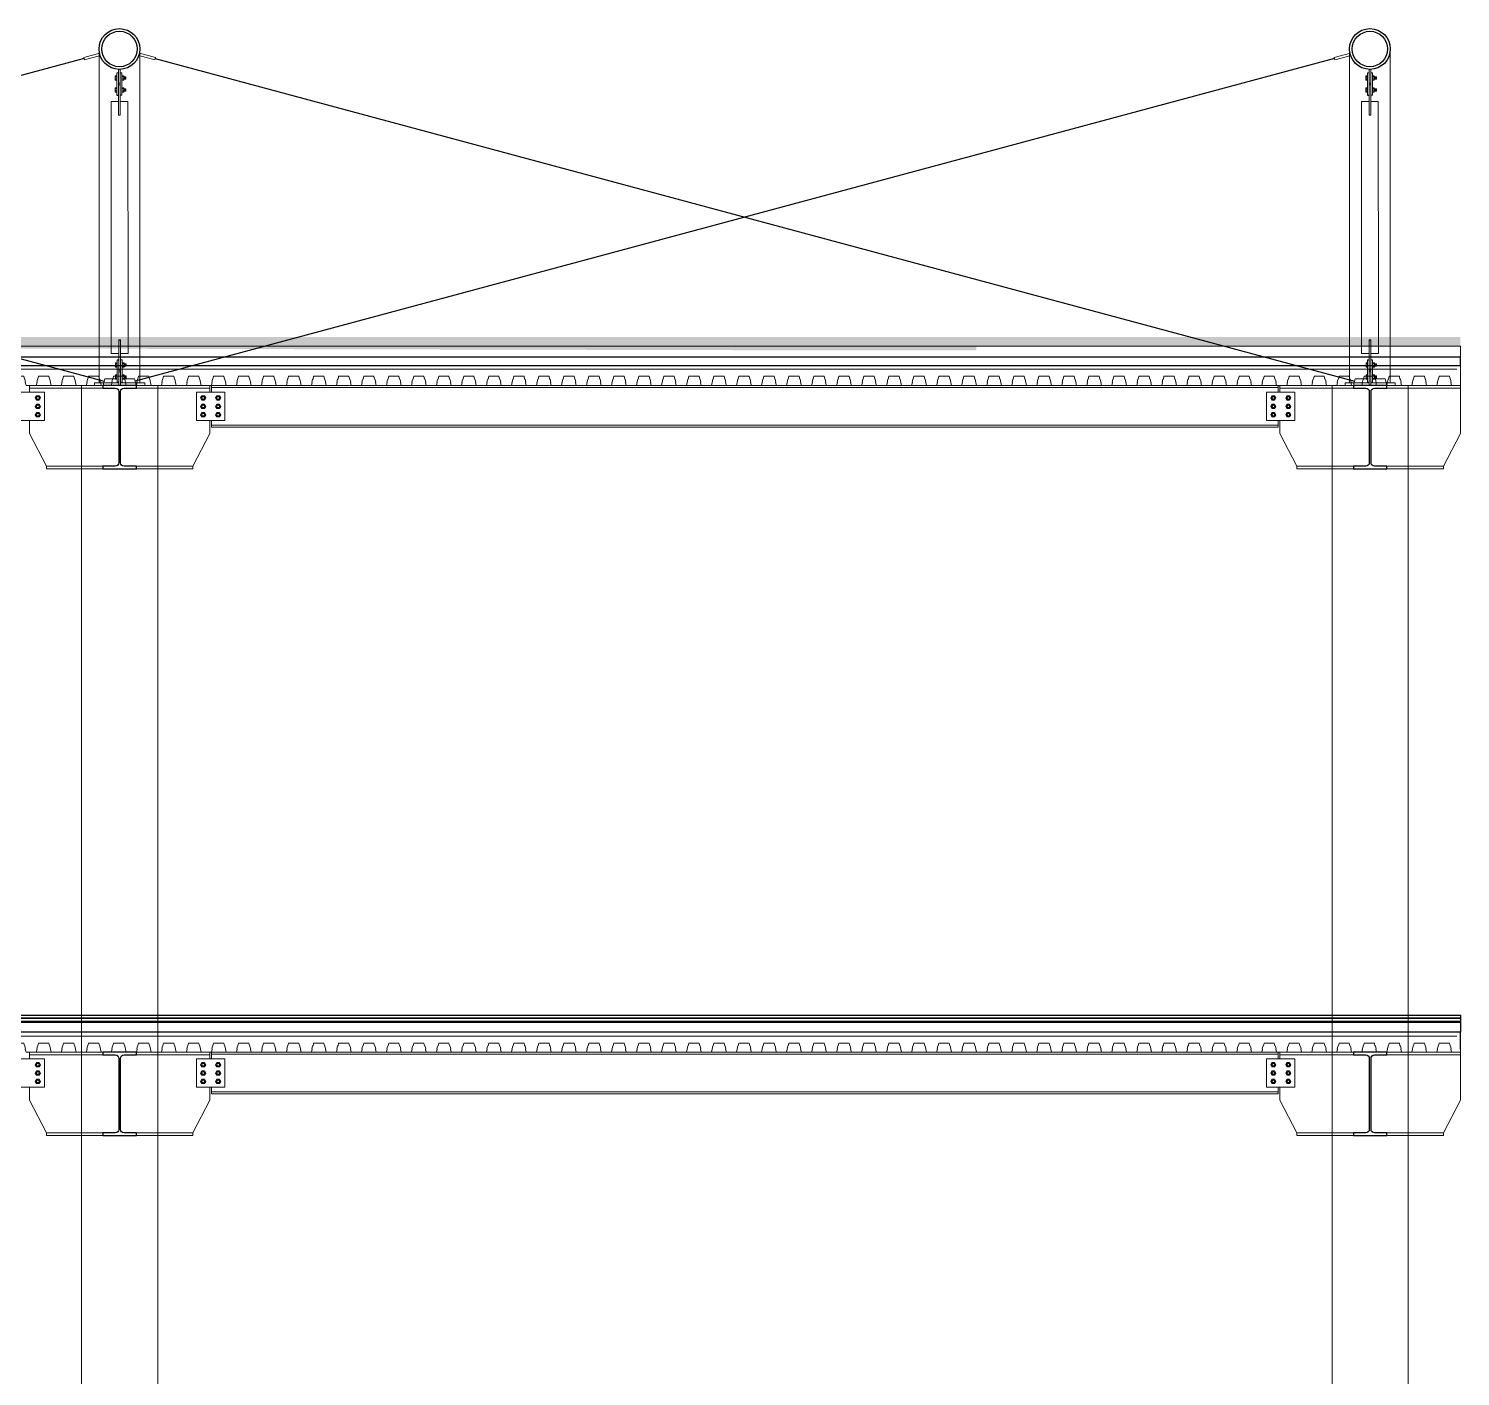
# Model space of a CAD drawing. Header units: millimetres. Extents: x -6949 to 305728, y -55091 to 76684.
# Drawn here: x 295079 to 303666, y 68599 to 76684 of the extents above; entities that cross this region are included whole.
import ezdxf

# ---------------------------------------------------------------- set-up
doc = ezdxf.new("R2010")
doc.units = ezdxf.units.MM
for name, color, linetype, lineweight in [('armatura', 1, 'Continuous', 15), ('bulloni', 5, 'Continuous', 18), ('fonda', 7, 'Continuous', 18), ('Layer4', 7, 'Continuous', 15), ('piastra', 30, 'Continuous', 18), ('S-BEAM', 5, 'Continuous', 18), ('S-COLS', 7, 'Continuous', 18), ('S-FSTN', 7, 'Continuous', 18), ('SEZIONI acciaio - Steel sections', 220, 'Continuous', 25), ('solaio2', 7, 'Continuous', 9)]:
    doc.layers.add(name, color=color, linetype=linetype, lineweight=lineweight)

# ---------------------------------------------------------------- blocks, each defined once
blk = doc.blocks.new('*U665')
at = {"layer": 'bulloni'}
blk.add_lwpolyline([(-15.6, 0), (-7.8, -13.5), (7.8, -13.5), (15.6, 0), (7.8, 13.5), (-7.8, 13.5)], close=True, dxfattribs=at)
for radius in [9, 7.88]:
    blk.add_circle((0, 0), radius, dxfattribs=at)
blk = doc.blocks.new('*U666')
at = {"color": 0, "linetype": 'ByBlock', "lineweight": -2, "transparency": 16777216}
for p in [(0, 0), (0, -50), (0, -100)]:
    blk.add_blockref('*U665', p, dxfattribs=at)
blk = doc.blocks.new('*U659')
at = {"layer": 'bulloni'}
blk.add_lwpolyline([(-15.6, 0), (-7.8, -13.5), (7.8, -13.5), (15.6, 0), (7.8, 13.5), (-7.8, 13.5)], close=True, dxfattribs=at)
for radius in [9, 7.88]:
    blk.add_circle((0, 0), radius, dxfattribs=at)
blk = doc.blocks.new('*U660')
at = {"color": 0, "linetype": 'ByBlock', "lineweight": -2, "transparency": 16777216}
for p in [(0, 0), (0, -50), (0, -100)]:
    blk.add_blockref('*U659', p, dxfattribs=at)
blk = doc.blocks.new('*U663')
at = {"layer": 'bulloni'}
blk.add_lwpolyline([(-15.6, 0), (-7.8, -13.5), (7.8, -13.5), (15.6, 0), (7.8, 13.5), (-7.8, 13.5)], close=True, dxfattribs=at)
for radius in [9, 7.88]:
    blk.add_circle((0, 0), radius, dxfattribs=at)
blk = doc.blocks.new('*U664')
at = {"color": 0, "linetype": 'ByBlock', "lineweight": -2, "transparency": 16777216}
for p in [(0, 0), (0, -50), (0, -100)]:
    blk.add_blockref('*U663', p, dxfattribs=at)
blk = doc.blocks.new('*U650')
at = {"layer": 'bulloni'}
blk.add_lwpolyline([(-15.6, 0), (-7.8, -13.5), (7.8, -13.5), (15.6, 0), (7.8, 13.5), (-7.8, 13.5)], close=True, dxfattribs=at)
for radius in [9, 7.88]:
    blk.add_circle((0, 0), radius, dxfattribs=at)
blk = doc.blocks.new('*U651')
at = {"color": 0, "linetype": 'ByBlock', "lineweight": -2, "transparency": 16777216}
for p in [(0, 0), (0, -50), (0, -100)]:
    blk.add_blockref('*U650', p, dxfattribs=at)
blk = doc.blocks.new('*U648')
at = {"layer": 'bulloni'}
blk.add_lwpolyline([(-15.6, 0), (-7.8, -13.5), (7.8, -13.5), (15.6, 0), (7.8, 13.5), (-7.8, 13.5)], close=True, dxfattribs=at)
for radius in [9, 7.88]:
    blk.add_circle((0, 0), radius, dxfattribs=at)
blk = doc.blocks.new('*U649')
at = {"color": 0, "linetype": 'ByBlock', "lineweight": -2, "transparency": 16777216}
for p in [(0, 0), (0, -50), (0, -100)]:
    blk.add_blockref('*U648', p, dxfattribs=at)
blk = doc.blocks.new('*U708')
at = {"layer": 'bulloni'}
blk.add_lwpolyline([(-15.6, 0), (-7.8, -13.5), (7.8, -13.5), (15.6, 0), (7.8, 13.5), (-7.8, 13.5)], close=True, dxfattribs=at)
for radius in [9, 7.88]:
    blk.add_circle((0, 0), radius, dxfattribs=at)
blk = doc.blocks.new('*U709')
at = {"color": 0, "linetype": 'ByBlock', "lineweight": -2, "transparency": 16777216}
for p in [(0, 0), (0, -50), (0, -100)]:
    blk.add_blockref('*U708', p, dxfattribs=at)
blk = doc.blocks.new('*U702')
at = {"layer": 'bulloni'}
blk.add_lwpolyline([(-15.6, 0), (-7.8, -13.5), (7.8, -13.5), (15.6, 0), (7.8, 13.5), (-7.8, 13.5)], close=True, dxfattribs=at)
for radius in [9, 7.88]:
    blk.add_circle((0, 0), radius, dxfattribs=at)
blk = doc.blocks.new('*U703')
at = {"color": 0, "linetype": 'ByBlock', "lineweight": -2, "transparency": 16777216}
for p in [(0, 0), (0, -50), (0, -100)]:
    blk.add_blockref('*U702', p, dxfattribs=at)
blk = doc.blocks.new('*U706')
at = {"layer": 'bulloni'}
blk.add_lwpolyline([(-15.6, 0), (-7.8, -13.5), (7.8, -13.5), (15.6, 0), (7.8, 13.5), (-7.8, 13.5)], close=True, dxfattribs=at)
for radius in [9, 7.88]:
    blk.add_circle((0, 0), radius, dxfattribs=at)
blk = doc.blocks.new('*U707')
at = {"color": 0, "linetype": 'ByBlock', "lineweight": -2, "transparency": 16777216}
for p in [(0, 0), (0, -50), (0, -100)]:
    blk.add_blockref('*U706', p, dxfattribs=at)
blk = doc.blocks.new('*U700')
at = {"layer": 'bulloni'}
blk.add_lwpolyline([(-15.6, 0), (-7.8, -13.5), (7.8, -13.5), (15.6, 0), (7.8, 13.5), (-7.8, 13.5)], close=True, dxfattribs=at)
for radius in [9, 7.88]:
    blk.add_circle((0, 0), radius, dxfattribs=at)
blk = doc.blocks.new('*U701')
at = {"color": 0, "linetype": 'ByBlock', "lineweight": -2, "transparency": 16777216}
for p in [(0, 0), (0, -50), (0, -100)]:
    blk.add_blockref('*U700', p, dxfattribs=at)
blk = doc.blocks.new('*U698')
at = {"layer": 'bulloni'}
blk.add_lwpolyline([(-15.6, 0), (-7.8, -13.5), (7.8, -13.5), (15.6, 0), (7.8, 13.5), (-7.8, 13.5)], close=True, dxfattribs=at)
for radius in [9, 7.88]:
    blk.add_circle((0, 0), radius, dxfattribs=at)
blk = doc.blocks.new('*U699')
at = {"color": 0, "linetype": 'ByBlock', "lineweight": -2, "transparency": 16777216}
for p in [(0, 0), (0, -50), (0, -100)]:
    blk.add_blockref('*U698', p, dxfattribs=at)
blk = doc.blocks.new('*U713')
for p, q in [((-16.5, 672), (-6.5, 672)), ((-15, -916.5), (-5, -916.5))]:
    blk.add_line(p, q)
blk.add_lwpolyline([(-5, -796.2), (5, -796.2)])
at = {"layer": 'bulloni'}
for p, q in [((-26.4, 786), (-25.3, 787.5)), ((-26.4, 763.6), (-26.4, 786)), ((-25.3, 787.5), (-17.9, 787.5)), ((-17.9, 781.1), (-25.3, 781.1)), ((-17.9, 762.1), (-17.9, 787.5)), ((-17.9, 784.9), (-17.4, 784.9)), ((-17.4, 764.7), (-17.4, 784.9)), ((-16.5, 781.8), (-16.5, 781.8)), ((13.5, 786), (14.7, 787.5)), ((13.5, 763.6), (13.5, 786)), ((14.7, 787.5), (23.3, 787.5)), ((23.3, 781.1), (14.7, 781.1)), ((24.5, 786), (23.3, 787.5)), ((24.5, 763.6), (24.5, 786)), ((36.5, 781.8), (24.5, 781.8)), ((26.7, 779.9), (26.1, 769.7)), ((28.6, 778.7), (28.2, 770.8)), ((30.6, 779.9), (30.1, 769.7)), ((32.5, 778.7), (32.1, 770.8)), ((34.6, 779.9), (34, 769.7)), ((36.5, 767.8), (36.5, 781.7)), ((37.4, 780.8), (36.5, 781.7)), ((37.4, 768.7), (37.4, 780.8)), ((-26.4, 763.6), (-25.3, 762.1)), ((-26.4, 714.1), (-25.3, 715.6)), ((-26.4, 691.7), (-26.4, 714.1)), ((-26.4, 691.7), (-25.3, 690.2)), ((-25.3, 768.4), (-17.9, 768.4)), ((-25.3, 762.1), (-17.9, 762.1)), ((-25.3, 715.6), (-17.9, 715.6)), ((-17.9, 709.3), (-25.3, 709.3)), ((-25.3, 696.6), (-17.9, 696.6)), ((-25.3, 690.2), (-17.9, 690.2)), ((-17.9, 764.7), (-17.4, 764.7)), ((-17.9, 690.2), (-17.9, 715.6)), ((-17.9, 713), (-17.4, 713)), ((-17.9, 692.8), (-17.4, 692.8)), ((-17.4, 692.8), (-17.4, 713)), ((-16.5, 767.8), (-16.5, 767.8)), ((-16.5, 709.9), (-16.5, 709.9)), ((-16.5, 695.9), (-16.5, 695.9)), ((13.5, 763.6), (14.7, 762.1)), ((13.5, 714.1), (14.7, 715.6)), ((13.5, 691.7), (13.5, 714.1)), ((13.5, 691.7), (14.7, 690.2)), ((14.7, 768.4), (23.3, 768.4)), ((14.7, 762.1), (23.3, 762.1)), ((14.7, 715.6), (23.3, 715.6)), ((23.3, 709.3), (14.7, 709.3)), ((14.7, 696.6), (23.3, 696.6)), ((14.7, 690.2), (23.3, 690.2)), ((24.5, 763.6), (23.3, 762.1)), ((24.5, 714.1), (23.3, 715.6)), ((24.5, 691.7), (23.3, 690.2)), ((36.5, 767.8), (24.5, 767.8)), ((24.5, 691.7), (24.5, 714.1)), ((36.5, 709.9), (24.5, 709.9)), ((36.5, 695.9), (24.5, 695.9)), ((26.7, 708), (26.1, 697.8)), ((28.6, 706.8), (28.2, 699)), ((30.6, 708), (30.1, 697.8)), ((32.5, 706.8), (32.1, 699)), ((34.6, 708), (34, 697.8)), ((36.5, 767.8), (37.4, 768.7)), ((36.5, 696), (36.5, 709.9)), ((37.4, 708.9), (36.5, 709.9)), ((36.5, 695.9), (37.4, 696.8)), ((37.4, 696.9), (37.4, 708.9)), ((-24.9, -936.3), (-23.8, -934.7)), ((-24.9, -936.3), (-24.9, -958.6)), ((-23.8, -934.7), (-16.4, -934.7)), ((-23.8, -941.1), (-16.4, -941.1)), ((-16.4, -934.7), (-16.4, -960.2)), ((-16.4, -937.4), (-15.9, -937.4)), ((-15.9, -937.4), (-15.9, -957.5)), ((-15, -940.4), (-15, -940.4)), ((15, -936.3), (16.2, -934.7)), ((15, -936.3), (15, -958.6)), ((16.2, -934.7), (24.8, -934.7)), ((16.2, -941.1), (24.8, -941.1)), ((26, -936.3), (24.8, -934.7)), ((26, -936.3), (26, -958.6)), ((38, -940.4), (26, -940.4)), ((28.2, -952.6), (27.6, -942.3)), ((30.1, -951.4), (29.7, -943.5)), ((32.1, -952.6), (31.6, -942.3)), ((34, -951.4), (33.6, -943.5)), ((36.1, -952.6), (35.5, -942.3)), ((38, -940.4), (38.9, -941.4)), ((38, -940.5), (38, -954.4)), ((38.9, -941.4), (38.9, -953.5)), ((-24.9, -958.6), (-23.8, -960.2)), ((-24.9, -1008.1), (-23.8, -1006.6)), ((-24.9, -1008.1), (-24.9, -1030.5)), ((-16.4, -953.8), (-23.8, -953.8)), ((-23.8, -960.2), (-16.4, -960.2)), ((-23.8, -1006.6), (-16.4, -1006.6)), ((-23.8, -1013), (-16.4, -1013)), ((-16.4, -1025.7), (-23.8, -1025.7)), ((-16.4, -957.5), (-15.9, -957.5)), ((-16.4, -1006.6), (-16.4, -1032)), ((-16.4, -1009.2), (-15.9, -1009.2)), ((-16.4, -1029.4), (-15.9, -1029.4)), ((-15.9, -1009.2), (-15.9, -1029.4)), ((-15, -954.4), (-15, -954.4)), ((-15, -1012.3), (-15, -1012.3)), ((-15, -1026.3), (-15, -1026.3)), ((15, -958.6), (16.2, -960.2)), ((15, -1008.1), (16.2, -1006.6)), ((15, -1008.1), (15, -1030.5)), ((24.8, -953.8), (16.2, -953.8)), ((16.2, -960.2), (24.8, -960.2)), ((16.2, -1006.6), (24.8, -1006.6)), ((16.2, -1013), (24.8, -1013)), ((24.8, -1025.7), (16.2, -1025.7)), ((26, -958.6), (24.8, -960.2)), ((26, -1008.1), (24.8, -1006.6)), ((38, -954.4), (26, -954.4)), ((26, -1008.1), (26, -1030.5)), ((38, -1012.3), (26, -1012.3)), ((38, -1026.3), (26, -1026.3)), ((28.2, -1024.4), (27.6, -1014.2)), ((30.1, -1023.2), (29.7, -1015.4)), ((32.1, -1024.4), (31.6, -1014.2)), ((34, -1023.2), (33.6, -1015.4)), ((36.1, -1024.4), (35.5, -1014.2)), ((38.9, -953.5), (38, -954.4)), ((38, -1012.3), (38.9, -1013.2)), ((38, -1012.4), (38, -1026.3)), ((38.9, -1025.3), (38, -1026.3)), ((38.9, -1013.3), (38.9, -1025.3)), ((-24.9, -1030.5), (-23.8, -1032)), ((-23.8, -1032), (-16.4, -1032)), ((15, -1030.5), (16.2, -1032)), ((16.2, -1032), (24.8, -1032)), ((26, -1030.5), (24.8, -1032))]:
    blk.add_line(p, q, dxfattribs=at)
for centre, radius, start, end in [((-21.5, 784.3), 4.95, 140.12945, 219.87055), ((-8.3, 774.8), 18.1, 159.44272, 200.55728), ((-16.5, 782.7), 0.917, 180, 270), ((18.5, 784.3), 4.95, 140.12945, 219.87055), ((31.6, 774.8), 18.1, 159.44272, 200.55728), ((19.5, 784.3), 4.95, 320.12945, 39.87055), ((6.4, 774.8), 18.1, 339.44272, 20.55728), ((-21.5, 765.2), 4.95, 140.12945, 219.87055), ((-21.5, 712.4), 4.95, 140.12945, 219.87055), ((-8.3, 702.9), 18.1, 159.44272, 200.55728), ((-21.5, 693.4), 4.95, 140.12945, 219.87055), ((-16.5, 766.9), 0.917, 90, 180), ((-16.5, 710.8), 0.917, 180, 270), ((-16.5, 695), 0.917, 90, 180), ((18.5, 765.2), 4.95, 140.12945, 219.87055), ((18.5, 712.4), 4.95, 140.12945, 219.87055), ((31.6, 702.9), 18.1, 159.44272, 200.55728), ((18.5, 693.4), 4.95, 140.12945, 219.87055), ((19.5, 765.2), 4.95, 320.12945, 39.87055), ((19.5, 712.4), 4.95, 320.12945, 39.87055), ((6.4, 702.9), 18.1, 339.44272, 20.55728), ((19.5, 693.4), 4.95, 320.12945, 39.87055), ((-20, -937.9), 4.95, 140.12945, 219.87055), ((-6.8, -947.4), 18.1, 159.44272, 200.55728), ((-15, -939.5), 0.917, 180, 270), ((20, -937.9), 4.95, 140.12945, 219.87055), ((33.1, -947.4), 18.1, 159.44272, 200.55728), ((21, -937.9), 4.95, 320.12945, 39.87055), ((7.9, -947.4), 18.1, 339.44272, 20.55728), ((-20, -957), 4.95, 140.12945, 219.87055), ((-20, -1009.8), 4.95, 140.12945, 219.87055), ((-6.8, -1019.3), 18.1, 159.44272, 200.55728), ((-20, -1028.8), 4.95, 140.12945, 219.87055), ((-15, -955.4), 0.917, 90, 180), ((-15, -1011.4), 0.917, 180, 270), ((-15, -1027.2), 0.917, 90, 180), ((20, -957), 4.95, 140.12945, 219.87055), ((20, -1009.8), 4.95, 140.12945, 219.87055), ((33.1, -1019.3), 18.1, 159.44272, 200.55728), ((20, -1028.8), 4.95, 140.12945, 219.87055), ((21, -957), 4.95, 320.12945, 39.87055), ((21, -1009.8), 4.95, 320.12945, 39.87055), ((7.9, -1019.3), 18.1, 339.44272, 20.55728), ((21, -1028.8), 4.95, 320.12945, 39.87055)]:
    blk.add_arc(centre, radius, start, end, dxfattribs=at)
at = {"layer": 'piastra'}
for points in [[(-6.5, 672), (-16.5, 672), (-16.5, 806), (-6.5, 806), (-6.5, 672)], [(-6.5, 743.8), (3.5, 743.8), (3.5, 826)], [(-6.5, 743.8), (-6.5, 826)], [(13.5, 672), (3.5, 672), (3.5, 806), (13.5, 806), (13.5, 672)], [(-6.5, 733.8), (3.5, 733.8), (3.5, 551.7)], [(3.5, 551.7), (-6.5, 551.7), (-6.5, 733.8)], [(-6.5, 551.7), (3.5, 551.7)], [(-5, -978.4), (5, -978.4), (5, -796.2)], [(5, -796.2), (-5, -796.2), (-5, -978.4)], [(-5, -916.5), (-15, -916.5), (-15, -1050.5), (-5, -1050.5), (-5, -916.5)], [(15, -916.5), (5, -916.5), (5, -1050.5), (15, -1050.5), (15, -916.5)], [(-5, -988.4), (5, -988.4), (5, -1070.5)], [(-5, -988.4), (-5, -1070.5)], [(5, -1054.5), (150, -1054.5), (150, -1070.5), (-150, -1070.5), (-150, -1054.5), (-5, -1054.5)]]:
    blk.add_lwpolyline(points, dxfattribs=at)
at = {"layer": 'S-BEAM'}
for points in [[(-123.7, 956.3), (-123.7, 447.6)], [(120.9, 956.3), (120.9, -532.5)], [(-6.5, 634), (-51.5, 634), (-51.5, -878.5), (-50, -878.5), (-5, -878.5)], [(3.5, 634), (48.5, 634), (50, -683), (50, -878.5), (5, -878.5)], [(-123.7, 447.6), (-123.7, -1054.5)], [(120.9, -532.5), (120.9, -1054.5)]]:
    blk.add_lwpolyline(points, dxfattribs=at)
at = {"layer": 'SEZIONI acciaio - Steel sections'}
for radius in [122.3, 106.3]:
    blk.add_circle((-1.4, 948.3), radius, dxfattribs=at)
blk = doc.blocks.new('*U714')
at = {"color": 0, "linetype": 'ByBlock', "lineweight": -2, "transparency": 16777216}
for p in [(30000, 0), (37500, 0)]:
    blk.add_blockref('*U713', p, dxfattribs=at)
blk = doc.blocks.new('*U715')
for points in [[(3536.8, 963.6), (-3656.8, -972.3)], [(-3536.8, 963.6), (3656.8, -972.3)]]:
    blk.add_lwpolyline(points)
at = {"layer": 'piastra'}
for points in [[(-3635.4, 981.9), (-3538.9, 955.9)], [(-3631.3, 997.4), (-3534.7, 971.4)], [(-3538.9, 955.9), (-3534.7, 971.4)], [(3631.3, 997.4), (3534.7, 971.4)], [(3538.9, 955.9), (3534.7, 971.4)], [(3635.4, 981.9), (3538.9, 955.9)], [(-3839.4, -958), (-3847.1, -986.5), (-3847.1, -997.4)], [(-3775.4, -958), (-3839.4, -958)], [(-3660.6, -958), (-3725.7, -958)], [(-3660.6, -958), (-3652.9, -986.5), (-3652.9, -997.4)], [(3660.6, -958), (3652.9, -986.5), (3652.9, -997.4)], [(3660.6, -958), (3725.7, -958)], [(3775.4, -958), (3839.4, -958)], [(3839.4, -958), (3847.1, -986.5), (3847.1, -997.4)]]:
    blk.add_lwpolyline(points, dxfattribs=at)
blk = doc.blocks.new('*U716')
at = {"color": 0, "linetype": 'ByBlock', "lineweight": -2, "transparency": 16777216}
for p in [(22500, 0), (30000, 0)]:
    blk.add_blockref('*U715', p, dxfattribs=at)
blk = doc.blocks.new('*U731')
at = {"layer": 'Layer4'}
for points in [[(-109.7, 11.3), (-105.8, 27.5), (-44.2, 27.5), (-40.3, 11.3)], [(-35.1, -10), (-33.5, -8.6), (-35.8, 1.1), (-38.2, 10.8), (-40.3, 11.3)], [(35.1, -10), (33.5, -8.6), (35.8, 1.1), (38.2, 10.8), (40.3, 11.3)], [(40.3, 11.3), (44.2, 27.5), (105.8, 27.5), (109.7, 11.3)], [(-35.1, -10), (-30.7, -27.5), (30.7, -27.5), (35.1, -10)]]:
    blk.add_lwpolyline(points, dxfattribs=at)
blk = doc.blocks.new('*U732')
at = {"layer": 'fonda', "color": 0, "linetype": 'ByBlock', "lineweight": -2, "transparency": 16777216}
for p in [(29250, 0), (29400, 0), (29550, 0), (29700, 0), (29850, 0), (30000, 0), (30150, 0), (30300, 0), (30450, 0), (30600, 0), (30750, 0), (30900, 0), (31050, 0), (31200, 0), (31350, 0), (31500, 0), (31650, 0), (31800, 0), (31950, 0), (32100, 0), (32250, 0), (32400, 0), (32550, 0), (32700, 0), (32850, 0), (33000, 0), (33150, 0), (33300, 0), (33450, 0), (33600, 0), (33750, 0), (33900, 0), (34050, 0), (34200, 0), (34350, 0), (34500, 0), (34650, 0), (34800, 0), (34950, 0), (35100, 0), (35250, 0), (35400, 0), (35550, 0), (35700, 0), (35850, 0), (36000, 0), (36150, 0), (36300, 0), (36450, 0), (36600, 0), (36750, 0), (36900, 0), (37050, 0), (37200, 0), (37350, 0), (37500, 0), (37650, 0)]:
    blk.add_blockref('*U731', p, dxfattribs=at)
blk = doc.blocks.new('*U733')
at = {"layer": 'Layer4'}
for points in [[(-109.7, 11.3), (-105.8, 27.5), (-44.2, 27.5), (-40.3, 11.3)], [(-35.1, -10), (-33.5, -8.6), (-35.8, 1.1), (-38.2, 10.8), (-40.3, 11.3)], [(35.1, -10), (33.5, -8.6), (35.8, 1.1), (38.2, 10.8), (40.3, 11.3)], [(40.3, 11.3), (44.2, 27.5), (105.8, 27.5), (109.7, 11.3)], [(-35.1, -10), (-30.7, -27.5), (30.7, -27.5), (35.1, -10)]]:
    blk.add_lwpolyline(points, dxfattribs=at)
blk = doc.blocks.new('*U734')
at = {"layer": 'fonda', "color": 0, "linetype": 'ByBlock', "lineweight": -2, "transparency": 16777216}
for p in [(29250, 0), (29400, 0), (29550, 0), (29700, 0), (29850, 0), (30000, 0), (30150, 0), (30300, 0), (30450, 0), (30600, 0), (30750, 0), (30900, 0), (31050, 0), (31200, 0), (31350, 0), (31500, 0), (31650, 0), (31800, 0), (31950, 0), (32100, 0), (32250, 0), (32400, 0), (32550, 0), (32700, 0), (32850, 0), (33000, 0), (33150, 0), (33300, 0), (33450, 0), (33600, 0), (33750, 0), (33900, 0), (34050, 0), (34200, 0), (34350, 0), (34500, 0), (34650, 0), (34800, 0), (34950, 0), (35100, 0), (35250, 0), (35400, 0), (35550, 0), (35700, 0), (35850, 0), (36000, 0), (36150, 0), (36300, 0), (36450, 0), (36600, 0), (36750, 0), (36900, 0), (37050, 0), (37200, 0), (37350, 0), (37500, 0), (37650, 0)]:
    blk.add_blockref('*U733', p, dxfattribs=at)

msp = doc.modelspace()

# ---------------------------------------------------------------- hatches: boundary and pattern name
at = {"layer": 'fonda', "true_color": 0xc7c8ca}
h = msp.add_hatch(dxfattribs=at)
h.set_pattern_fill('GRAVEL', color=9, scale=2)
h.set_pattern_definition([(228.0127875, (-13933.751, 50.8), (-406.40000003, -457.19999997), [6.834429, -676.609673]), (184.969741, (-13938.323, 45.72), (609.599999759, 50.800002894), [11.728094, -1161.080978]), (132.5104471, (-13950.007, 44.704), (508.000000215, -558.799999805), [8.26963, -818.694456]), (267.273689, (-13969.819, 32.004), (50.800000106, 1015.999999995), [10.68009, -1057.3287485]), (292.8336542, (-13970.327, 21.336), (-254.000000021, 609.599999991), [10.472674, -1036.796155]), (357.273689, (-13966.263, 11.684), (-1015.999999995, 50.800000106), [10.68009, -1057.3287485]), (37.6942405, (-13955.595, 11.176), (-660.399999971, -508.000000038), [14.123873, -1398.262306]), (72.2553284, (-13944.419, 19.812), (355.600000096, 1117.59999997), [13.33439, -1320.105132]), (121.4295656, (-13940.355, 32.512), (-406.400000058, 660.399999965), [10.71626, -1060.910914]), (175.2363583, (-13945.943, 41.656), (558.79999999, -50.80000009), [12.234266, -599.478739]), (222.3974378, (-13958.135, 42.672), (-609.5999999805, -558.800000021), [15.821558, -1566.33545]), (138.8140748, (-13919.527, 31.496), (-355.59999998, 304.800000025), [5.400091, -534.6113165]), (171.4692344, (-13923.591, 35.052), (660.400000018, -101.599999885), [10.27364, -1017.09278]), (225, (-13933.75, 36.576), (-7e-15, -50.8), [7.184187, -64.657862]), (203.1985905, (-13937.307, 42.672), (254, 101.59999998), [3.868826, -383.012447]), (291.8014095, (-13940.863, 41.148), (-50.8, 152.4), [5.471312, -268.09506]), (30.9637565, (-13938.831, 36.068), (152.4, 101.6), [8.886393, -287.325963]), (161.565051, (-13931.211, 40.64), (101.6, -50.8), [6.425743, -154.217962]), (16.3895403, (-13970.327, 41.148), (508, 152.4), [9.00176, -891.1765335]), (70.346176, (-13961.691, 43.688), (-203.20000002, -558.799999993), [7.551979, -747.6443136]), (293.1985905, (-13931.211, 50.8), (-101.59999998, 254.00000001), [7.737602, -379.143672]), (343.6104597, (-13928.163, 43.688), (-508.00000001, 152.399999964), [9.00176, -891.1765335]), (339.4439548, (-13970.327, 9.652), (-254, 101.6), [8.680704, -425.354686]), (294.7751406, (-13962.199, 6.604), (-254.000000302, 558.799999863), [7.273442, -720.071868]), (66.8014095, (-13930.703, 0), (101.59999998, 254), [7.737602, -379.143672]), (17.3540246, (-13927.655, 7.112), (-660.399999987, -203.200000043), [8.515655, -843.04752]), (69.4439548, (-13955.595, 0), (-101.6, -254), [4.340352, -429.695038]), (101.3099325, (-13933.751, 0), (-50.8, 203.2), [2.590292, -256.439899]), (165.9637565, (-13934.259, 2.54), (152.4, -50.8), [10.472674, -198.981092]), (186.009006, (-13944.419, 5.08), (507.999999997, 50.800000027), [9.70534, -960.827297]), (303.6900675, (-13938.831, 31.496), (-50.8, 101.6), [7.326478, -175.835527]), (353.1572266, (-13934.767, 25.4), (863.600000005, -101.599999955), [12.791135, -1266.320181]), (60.9453959, (-13922.067, 23.876), (-203.200000006, -355.6), [5.230165, -517.787846]), (90, (-13919.527, 28.45), (-50.8, 50.8), [3.048, -47.752]), (120.2564372, (-13945.435, 6.604), (203.199999975, -355.600000014), [7.057339, -698.6788155]), (48.0127875, (-13948.991, 12.7), (406.400000034, 457.19999997), [13.668858, -669.775244]), (0, (-13939.847, 22.86), (50.8, 50.8), [13.208, -37.592]), (325.3048465, (-13926.639, 22.86), (508.000000192, -355.599999725), [8.032191, -795.1863345]), (254.054604, (-13920.035, 18.288), (-50.8, -203.2), [7.396582, -362.433001]), (207.64597536, (-13922.067, 11.176), (-965.200000035, -507.999999933), [12.042902, -1192.2492885]), (175.42607874, (-13932.735, 5.588), (-660.4, 50.8), [12.740589, -1261.316929])])
h.paths.add_polyline_path([(290165.8162, 74834.1708), (290165.8162, 74779.4541), (297665.8162, 74779.4541), (297665.8162, 74834.1708)])
h = msp.add_hatch(dxfattribs=at)
h.set_pattern_fill('GRAVEL', color=9, scale=2)
h.set_pattern_definition([(228.0127875, (-10933.751, 50.8), (-406.40000003, -457.19999997), [6.834429, -676.609673]), (184.969741, (-10938.323, 45.72), (609.599999759, 50.800002894), [11.728094, -1161.080978]), (132.5104471, (-10950.007, 44.704), (508.000000215, -558.799999805), [8.26963, -818.694456]), (267.273689, (-10969.819, 32.004), (50.800000106, 1015.999999995), [10.68009, -1057.3287485]), (292.8336542, (-10970.327, 21.336), (-254.000000021, 609.599999991), [10.472674, -1036.796155]), (357.273689, (-10966.263, 11.684), (-1015.999999995, 50.800000106), [10.68009, -1057.3287485]), (37.6942405, (-10955.595, 11.176), (-660.399999971, -508.000000038), [14.123873, -1398.262306]), (72.2553284, (-10944.419, 19.812), (355.600000096, 1117.59999997), [13.33439, -1320.105132]), (121.4295656, (-10940.355, 32.512), (-406.400000058, 660.399999965), [10.71626, -1060.910914]), (175.2363583, (-10945.943, 41.656), (558.79999999, -50.80000009), [12.234266, -599.478739]), (222.3974378, (-10958.135, 42.672), (-609.5999999805, -558.800000021), [15.821558, -1566.33545]), (138.8140748, (-10919.527, 31.496), (-355.59999998, 304.800000025), [5.400091, -534.6113165]), (171.4692344, (-10923.591, 35.052), (660.400000018, -101.599999885), [10.27364, -1017.09278]), (225, (-10933.75, 36.576), (-7e-15, -50.8), [7.184187, -64.657862]), (203.1985905, (-10937.307, 42.672), (254, 101.59999998), [3.868826, -383.012447]), (291.8014095, (-10940.863, 41.148), (-50.8, 152.4), [5.471312, -268.09506]), (30.9637565, (-10938.831, 36.068), (152.4, 101.6), [8.886393, -287.325963]), (161.565051, (-10931.211, 40.64), (101.6, -50.8), [6.425743, -154.217962]), (16.3895403, (-10970.327, 41.148), (508, 152.4), [9.00176, -891.1765335]), (70.346176, (-10961.691, 43.688), (-203.20000002, -558.799999993), [7.551979, -747.6443136]), (293.1985905, (-10931.211, 50.8), (-101.59999998, 254.00000001), [7.737602, -379.143672]), (343.6104597, (-10928.163, 43.688), (-508.00000001, 152.399999964), [9.00176, -891.1765335]), (339.4439548, (-10970.327, 9.652), (-254, 101.6), [8.680704, -425.354686]), (294.7751406, (-10962.199, 6.604), (-254.000000302, 558.799999863), [7.273442, -720.071868]), (66.8014095, (-10930.703, 0), (101.59999998, 254), [7.737602, -379.143672]), (17.3540246, (-10927.655, 7.112), (-660.399999987, -203.200000043), [8.515655, -843.04752]), (69.4439548, (-10955.595, 0), (-101.6, -254), [4.340352, -429.695038]), (101.3099325, (-10933.751, 0), (-50.8, 203.2), [2.590292, -256.439899]), (165.9637565, (-10934.259, 2.54), (152.4, -50.8), [10.472674, -198.981092]), (186.009006, (-10944.419, 5.08), (507.999999997, 50.800000027), [9.70534, -960.827297]), (303.6900675, (-10938.831, 31.496), (-50.8, 101.6), [7.326478, -175.835527]), (353.1572266, (-10934.767, 25.4), (863.600000005, -101.599999955), [12.791135, -1266.320181]), (60.9453959, (-10922.067, 23.876), (-203.200000006, -355.6), [5.230165, -517.787846]), (90, (-10919.527, 28.45), (-50.8, 50.8), [3.048, -47.752]), (120.2564372, (-10945.435, 6.604), (203.199999975, -355.600000014), [7.057339, -698.6788155]), (48.0127875, (-10948.991, 12.7), (406.400000034, 457.19999997), [13.668858, -669.775244]), (0, (-10939.847, 22.86), (50.8, 50.8), [13.208, -37.592]), (325.3048465, (-10926.639, 22.86), (508.000000192, -355.599999725), [8.032191, -795.1863345]), (254.054604, (-10920.035, 18.288), (-50.8, -203.2), [7.396582, -362.433001]), (207.64597536, (-10922.067, 11.176), (-965.200000035, -507.999999933), [12.042902, -1192.2492885]), (175.42607874, (-10932.735, 5.588), (-660.4, 50.8), [12.740589, -1261.316929])])
h.paths.add_polyline_path([(293165.8162, 74834.1708), (293165.8162, 74779.4541), (300665.8162, 74779.4541), (300665.8162, 74834.1708)])
h = msp.add_hatch(dxfattribs=at)
h.set_pattern_fill('GRAVEL', color=9, scale=2)
h.set_pattern_definition([(228.0127875, (-7933.751, 50.8), (-406.40000003, -457.19999997), [6.834429, -676.609673]), (184.969741, (-7938.323, 45.72), (609.599999759, 50.800002894), [11.728094, -1161.080978]), (132.5104471, (-7950.007, 44.704), (508.000000215, -558.799999805), [8.26963, -818.694456]), (267.273689, (-7969.819, 32.004), (50.800000106, 1015.999999995), [10.68009, -1057.3287485]), (292.8336542, (-7970.327, 21.336), (-254.000000021, 609.599999991), [10.472674, -1036.796155]), (357.273689, (-7966.263, 11.684), (-1015.999999995, 50.800000106), [10.68009, -1057.3287485]), (37.6942405, (-7955.595, 11.176), (-660.399999971, -508.000000038), [14.123873, -1398.262306]), (72.2553284, (-7944.419, 19.812), (355.600000096, 1117.59999997), [13.33439, -1320.105132]), (121.4295656, (-7940.355, 32.512), (-406.400000058, 660.399999965), [10.71626, -1060.910914]), (175.2363583, (-7945.943, 41.656), (558.79999999, -50.80000009), [12.234266, -599.478739]), (222.3974378, (-7958.135, 42.672), (-609.5999999805, -558.800000021), [15.821558, -1566.33545]), (138.8140748, (-7919.527, 31.496), (-355.59999998, 304.800000025), [5.400091, -534.6113165]), (171.4692344, (-7923.591, 35.052), (660.400000018, -101.599999885), [10.27364, -1017.09278]), (225, (-7933.75, 36.576), (-7e-15, -50.8), [7.184187, -64.657862]), (203.1985905, (-7937.307, 42.672), (254, 101.59999998), [3.868826, -383.012447]), (291.8014095, (-7940.863, 41.148), (-50.8, 152.4), [5.471312, -268.09506]), (30.9637565, (-7938.831, 36.068), (152.4, 101.6), [8.886393, -287.325963]), (161.565051, (-7931.211, 40.64), (101.6, -50.8), [6.425743, -154.217962]), (16.3895403, (-7970.327, 41.148), (508, 152.4), [9.00176, -891.1765335]), (70.346176, (-7961.691, 43.688), (-203.20000002, -558.799999993), [7.551979, -747.6443136]), (293.1985905, (-7931.211, 50.8), (-101.59999998, 254.00000001), [7.737602, -379.143672]), (343.6104597, (-7928.163, 43.688), (-508.00000001, 152.399999964), [9.00176, -891.1765335]), (339.4439548, (-7970.327, 9.652), (-254, 101.6), [8.680704, -425.354686]), (294.7751406, (-7962.199, 6.604), (-254.000000302, 558.799999863), [7.273442, -720.071868]), (66.8014095, (-7930.703, 0), (101.59999998, 254), [7.737602, -379.143672]), (17.3540246, (-7927.655, 7.112), (-660.399999987, -203.200000043), [8.515655, -843.04752]), (69.4439548, (-7955.595, 0), (-101.6, -254), [4.340352, -429.695038]), (101.3099325, (-7933.751, 0), (-50.8, 203.2), [2.590292, -256.439899]), (165.9637565, (-7934.259, 2.54), (152.4, -50.8), [10.472674, -198.981092]), (186.009006, (-7944.419, 5.08), (507.999999997, 50.800000027), [9.70534, -960.827297]), (303.6900675, (-7938.831, 31.496), (-50.8, 101.6), [7.326478, -175.835527]), (353.1572266, (-7934.767, 25.4), (863.600000005, -101.599999955), [12.791135, -1266.320181]), (60.9453959, (-7922.067, 23.876), (-203.200000006, -355.6), [5.230165, -517.787846]), (90, (-7919.527, 28.45), (-50.8, 50.8), [3.048, -47.752]), (120.2564372, (-7945.435, 6.604), (203.199999975, -355.600000014), [7.057339, -698.6788155]), (48.0127875, (-7948.991, 12.7), (406.400000034, 457.19999997), [13.668858, -669.775244]), (0, (-7939.847, 22.86), (50.8, 50.8), [13.208, -37.592]), (325.3048465, (-7926.639, 22.86), (508.000000192, -355.599999725), [8.032191, -795.1863345]), (254.054604, (-7920.035, 18.288), (-50.8, -203.2), [7.396582, -362.433001]), (207.64597536, (-7922.067, 11.176), (-965.200000035, -507.999999933), [12.042902, -1192.2492885]), (175.42607874, (-7932.735, 5.588), (-660.4, 50.8), [12.740589, -1261.316929])])
h.paths.add_polyline_path([(296165.8162, 74834.1708), (296165.8162, 74779.4541), (303665.8162, 74779.4541), (303665.8162, 74834.1708)])
at = {"layer": 'S-FSTN', "true_color": 0xc7c8ca}
h = msp.add_hatch(dxfattribs=at)
h.set_pattern_fill('GRAVEL', color=9, scale=2.8, angle=53)
h.paths.add_polyline_path([(282624.8077, 74793.4226), (300165.0846, 74753.4242), (300763.0518, 74753.4242), (300763.143, 74813.4212), (265083.1566, 74813.4212), (265083.8893, 74753.4227)])

# ---------------------------------------------------------------- linework, layer by layer
msp.add_line((300165.7716, 74713.4225), (265083.7525, 74713.4225))
for points in [[(303665.8162, 74713.4225), (265083.7981, 74713.4225), (265083.7981, 74663.4225), (303665.8162, 74663.4225)], [(265083.7979, 70764.7793), (303665.8159, 70764.7793), (303665.8159, 70748.4224), (265083.7979, 70748.4224)], [(265083.7979, 70748.4224), (303665.8159, 70748.4224), (303665.8159, 70728.4224), (265083.7979, 70728.4224)]]:
    msp.add_lwpolyline(points, close=True)
for points in [[(265083.7979, 70663.4224), (265083.7979, 70723.4224), (303665.8159, 70723.4224), (303665.8159, 70663.4224), (265083.7979, 70663.4224)], [(303665.8159, 70560.9604), (303665.8159, 70663.4224)]]:
    msp.add_lwpolyline(points)
at = {"layer": 'armatura'}
for points in [[(265113.7981, 74640.4225), (303644.0933, 74640.4225)], [(265113.7979, 70640.4224), (303644.0931, 70640.4224)]]:
    msp.add_lwpolyline(points, dxfattribs=at)
at = {"layer": 'fonda'}
msp.add_lwpolyline([(265083.7525, 74779.4541), (303665.8162, 74779.4541), (303665.8162, 74713.4225), (265083.7525, 74713.4225)], close=True, dxfattribs=at)
at = {"layer": 'Layer4'}
for points in [[(303529.1119, 74560.9605), (303527.522, 74562.3144), (303529.9058, 74572.0261), (303532.2896, 74581.7379), (303534.3257, 74582.2017)], [(303603.7886, 74582.2017), (303599.8071, 74598.4225), (303538.3071, 74598.4225), (303534.3257, 74582.2017)], [(303603.7886, 74582.2017), (303599.8071, 74598.4225), (303538.3071, 74598.4225), (303534.3257, 74582.2017)], [(303609.0023, 74560.9605), (303610.5923, 74562.3144), (303608.2085, 74572.0261), (303605.8247, 74581.7379), (303603.7886, 74582.2017)], [(303603.7884, 70582.2016), (303599.8069, 70598.4224), (303538.3069, 70598.4224), (303534.3254, 70582.2016)], [(303603.7884, 70582.2016), (303599.8069, 70598.4224), (303538.3069, 70598.4224), (303534.3254, 70582.2016)], [(303529.1117, 70560.9604), (303527.5217, 70562.3143), (303529.9055, 70572.026), (303532.2893, 70581.7377), (303534.3254, 70582.2016)], [(303609.0021, 70560.9604), (303610.592, 70562.3143), (303608.2082, 70572.026), (303605.8245, 70581.7377), (303603.7884, 70582.2016)], [(303665.8159, 70560.9604), (303665.8159, 70543.4224), (303613.3069, 70543.4224), (303609.0021, 70560.9604)]]:
    msp.add_lwpolyline(points, dxfattribs=at)
at = {"layer": 'piastra'}
for p, q in [((295083.7988, 74503.4225), (295083.7988, 74527.4225)), ((296165.8169, 74527.4225), (296165.8169, 74503.4225)), ((302583.7988, 74503.4225), (302583.7988, 74527.4225)), ((303665.8168, 74527.4225), (303665.8168, 74503.4225)), ((303665.8168, 74503.4225), (303665.8168, 74256.1074)), ((295083.7988, 74333.4225), (295083.7988, 74256.1074)), ((296165.8169, 74333.4225), (296165.8169, 74256.1074)), ((302583.7988, 74333.4225), (302583.7988, 74256.1074)), ((295185.4193, 74059.4225), (295083.7988, 74256.1074)), ((296064.1963, 74059.4225), (296165.8169, 74256.1074)), ((302685.4193, 74059.4225), (302583.7988, 74256.1074)), ((303564.1963, 74059.4225), (303665.8168, 74256.1074)), ((295083.7988, 70503.4224), (295083.7988, 70527.4224)), ((296165.8169, 70527.4224), (296165.8169, 70503.4224)), ((302583.7988, 70503.4224), (302583.7988, 70527.4224)), ((303665.8168, 70527.4224), (303665.8168, 70503.4224)), ((303665.8168, 70503.4224), (303665.8168, 70256.1072)), ((295083.7988, 70333.4224), (295083.7988, 70256.1072)), ((296165.8169, 70333.4224), (296165.8169, 70256.1072)), ((302583.7988, 70333.4224), (302583.7988, 70256.1072)), ((295185.4193, 70059.4224), (295083.7988, 70256.1072)), ((296064.1963, 70059.4224), (296165.8169, 70256.1072)), ((302685.4193, 70059.4224), (302583.7988, 70256.1072)), ((303564.1963, 70059.4224), (303665.8168, 70256.1072))]:
    msp.add_line(p, q, dxfattribs=at)
for points in [[(295650.9078, 74527.4225), (296165.8169, 74527.4225), (296165.8169, 74543.4225), (295083.7988, 74543.4225), (295083.7988, 74527.4225), (295598.7078, 74527.4225)], [(303150.9078, 74527.4225), (303665.8168, 74527.4225), (303665.8168, 74543.4225), (302583.7988, 74543.4225), (302583.7988, 74527.4225), (303098.7078, 74527.4225)], [(295650.9076, 74059.4225), (296064.1963, 74059.4225), (296064.1963, 74043.4225), (295185.4193, 74043.4225), (295185.4193, 74059.4225), (295598.708, 74059.4225)], [(303150.9076, 74059.4225), (303564.1963, 74059.4225), (303564.1963, 74043.4225), (302685.4193, 74043.4225), (302685.4193, 74059.4225), (303098.708, 74059.4225)], [(295650.9078, 70527.4224), (296165.8169, 70527.4224), (296165.8169, 70543.4224), (295083.7988, 70543.4224), (295083.7988, 70527.4224), (295598.7078, 70527.4224)], [(303150.9078, 70527.4224), (303665.8168, 70527.4224), (303665.8168, 70543.4224), (302583.7988, 70543.4224), (302583.7988, 70527.4224), (303098.7078, 70527.4224)], [(295650.9076, 70059.4224), (296064.1963, 70059.4224), (296064.1963, 70043.4224), (295185.4193, 70043.4224), (295185.4193, 70059.4224), (295598.708, 70059.4224)], [(303150.9076, 70059.4224), (303564.1963, 70059.4224), (303564.1963, 70043.4224), (302685.4193, 70043.4224), (302685.4193, 70059.4224), (303098.708, 70059.4224)]]:
    msp.add_lwpolyline(points, dxfattribs=at)
for points in [[(295173.8008, 74503.4225), (295003.7988, 74503.4225), (295003.7988, 74333.4225), (295173.8008, 74333.4225)], [(296255.8189, 74503.4225), (296085.8169, 74503.4225), (296085.8169, 74333.4225), (296255.8189, 74333.4225)], [(302673.8008, 74503.4225), (302503.7988, 74503.4225), (302503.7988, 74333.4225), (302673.8008, 74333.4225)], [(295173.8008, 70503.4224), (295003.7988, 70503.4224), (295003.7988, 70333.4224), (295173.8008, 70333.4224)], [(296255.8189, 70503.4224), (296085.8169, 70503.4224), (296085.8169, 70333.4224), (296255.8189, 70333.4224)], [(302673.8008, 70503.4224), (302503.7988, 70503.4224), (302503.7988, 70333.4224), (302673.8008, 70333.4224)]]:
    msp.add_lwpolyline(points, close=True, dxfattribs=at)
at = {"layer": 'S-BEAM'}
for p, q in [((296175.8166, 74543.4224), (302573.7968, 74543.4224)), ((296175.8166, 74543.4224), (296175.8166, 74503.4225)), ((302573.7968, 74503.4224), (302573.7968, 74543.4224)), ((296175.8166, 74530.9224), (302573.7968, 74530.9224)), ((296175.8166, 74333.4225), (296175.8166, 74293.4224)), ((302573.7968, 74305.9224), (296175.8166, 74305.9224)), ((296175.8166, 74293.4224), (302573.7968, 74293.4224)), ((302573.7968, 74293.4224), (302573.7968, 74333.4224)), ((296175.8166, 70543.4223), (302573.7968, 70543.4223)), ((296175.8166, 70543.4223), (296175.8166, 70503.4224)), ((296175.8166, 70530.9223), (302573.7968, 70530.9223)), ((302573.7968, 70503.4223), (302573.7968, 70543.4223)), ((296175.8166, 70333.4224), (296175.8166, 70293.4223)), ((302573.7968, 70293.4223), (302573.7968, 70333.4223)), ((302573.7968, 70305.9223), (296175.8166, 70305.9223)), ((296175.8166, 70293.4223), (302573.7968, 70293.4223))]:
    msp.add_line(p, q, dxfattribs=at)
at = {"layer": 'S-COLS'}
for points in [[(295853.3081, 74543.4225), (295396.3081, 74543.4225), (295396.3081, 62563.4221), (295853.3081, 62563.4221)], [(303353.3081, 74543.4225), (302896.3081, 74543.4225), (302896.3081, 62543.4221), (303353.3081, 62543.4221)]]:
    msp.add_lwpolyline(points, close=True, dxfattribs=at)
at = {"layer": 'SEZIONI acciaio - Steel sections'}
for points in [[(295724.8078, 74543.4225), (295524.8078, 74543.4225), (295524.8078, 74527.4225), (295598.7078, 74527.4225, -0.414213562), (295619.7078, 74506.4225), (295619.7078, 74080.4225, -0.414213562), (295598.7078, 74059.4225), (295524.8078, 74059.4225), (295524.8078, 74043.4225), (295724.8078, 74043.4225), (295724.8078, 74059.4225), (295650.9078, 74059.4225, -0.414213562), (295629.9078, 74080.4225), (295629.9078, 74506.4225, -0.414213562), (295650.9078, 74527.4225), (295724.8078, 74527.4225)], [(303224.8078, 74543.4225), (303024.8078, 74543.4225), (303024.8078, 74527.4225), (303098.7078, 74527.4225, -0.414213562), (303119.7078, 74506.4225), (303119.7078, 74080.4225, -0.414213562), (303098.7078, 74059.4225), (303024.8078, 74059.4225), (303024.8078, 74043.4225), (303224.8078, 74043.4225), (303224.8078, 74059.4225), (303150.9078, 74059.4225, -0.414213562), (303129.9078, 74080.4225), (303129.9078, 74506.4225, -0.414213562), (303150.9078, 74527.4225), (303224.8078, 74527.4225)], [(295724.8078, 70543.4224), (295524.8078, 70543.4224), (295524.8078, 70527.4224), (295598.7078, 70527.4224, -0.414213562), (295619.7078, 70506.4224), (295619.7078, 70080.4224, -0.414213562), (295598.7078, 70059.4224), (295524.8078, 70059.4224), (295524.8078, 70043.4224), (295724.8078, 70043.4224), (295724.8078, 70059.4224), (295650.9078, 70059.4224, -0.414213562), (295629.9078, 70080.4224), (295629.9078, 70506.4224, -0.414213562), (295650.9078, 70527.4224), (295724.8078, 70527.4224)], [(303224.8078, 70543.4224), (303024.8078, 70543.4224), (303024.8078, 70527.4224), (303098.7078, 70527.4224, -0.414213562), (303119.7078, 70506.4224), (303119.7078, 70080.4224, -0.414213562), (303098.7078, 70059.4224), (303024.8078, 70059.4224), (303024.8078, 70043.4224), (303224.8078, 70043.4224), (303224.8078, 70059.4224), (303150.9078, 70059.4224, -0.414213562), (303129.9078, 70080.4224), (303129.9078, 70506.4224, -0.414213562), (303150.9078, 70527.4224), (303224.8078, 70527.4224)]]:
    msp.add_lwpolyline(points, format="xyb", close=True, dxfattribs=at)
at = {"layer": 'solaio2'}
msp.add_lwpolyline([(265083.7981, 74543.4225), (265083.7981, 74663.4225), (303665.8162, 74663.4225), (303665.8162, 74560.9605), (303665.8162, 74543.4225), (303613.3071, 74543.4225), (303609.0023, 74560.9605)], dxfattribs=at)

# ---------------------------------------------------------------- block references
for name, p in [('*U714', (265624.8071, 75613.9424)), ('*U716', (269374.8083, 75540.7828)), ('*U703', (296125.8169, 74468.4225)), ('*U699', (302543.7988, 74468.4225)), ('*U660', (296125.8169, 70468.4224)), ('*U649', (302543.7988, 70468.4224))]:
    msp.add_blockref(name, p)
at = {"xscale": -1}
for name, p in [('*U707', (295133.8008, 74468.4225)), ('*U709', (296215.8189, 74468.4225)), ('*U701', (302633.8008, 74468.4225)), ('*U664', (295133.8008, 70468.4224)), ('*U666', (296215.8189, 70468.4224)), ('*U651', (302633.8008, 70468.4224))]:
    msp.add_blockref(name, p, dxfattribs=at)
at = {"layer": 'fonda'}
for name, p in [('*U734', (265844.0571, 74570.9225)), ('*U732', (265844.0569, 70570.9224))]:
    msp.add_blockref(name, p, dxfattribs=at)

doc.saveas('drawing.dxf')
